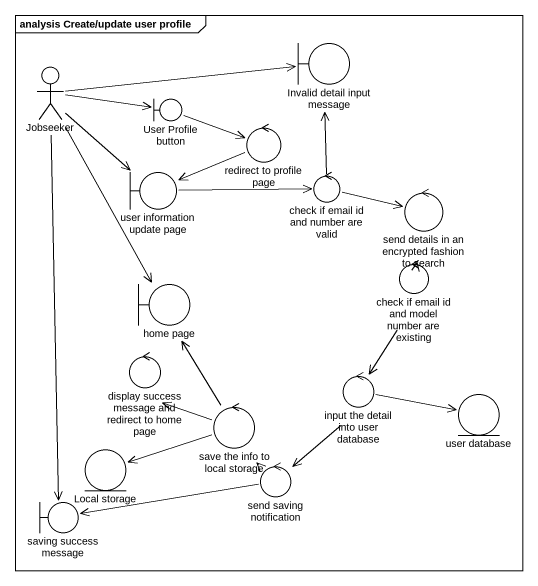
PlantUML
@startuml
mainframe analysis Create/update user profile
actor Jobseeker
boundary "Invalid detail input message" as Invalid_detail_input_message
boundary "User Profile button" as User_Profile_button
control "redirect to profile page" as redirect_to_profile_page
boundary "user information update page" as user_information_update_page
control "check if email id and number are valid" as check_if_email_id_and
control "send details in an encrypted fashion to search" as send_details_in_an
control "check if email id and model number are existing" as check_if_email_id_and_model
boundary "home page" as home_page
control "display success message and redirect to home page" as display_success_message_and
control "save the info to local storage" as save_the_info_to_local
control "input the detail into user database" as input_the_detail_into_user
entity "user database" as user_database
entity "Local storage" as Local_storage
control "send saving notification" as send_saving_notification
boundary "saving success message" as saving_success_message
Jobseeker -right-> Invalid_detail_input_message
Jobseeker -right-> User_Profile_button
Jobseeker --> user_information_update_page
Jobseeker --> home_page
Jobseeker --> saving_success_message
User_Profile_button -right-> redirect_to_profile_page
redirect_to_profile_page -left-> user_information_update_page
user_information_update_page -right-> check_if_email_id_and
check_if_email_id_and -up-> Invalid_detail_input_message
check_if_email_id_and -right-> send_details_in_an
send_details_in_an --> check_if_email_id_and_model
check_if_email_id_and_model --> input_the_detail_into_user
save_the_info_to_local -up-> home_page
save_the_info_to_local -left-> display_success_message_and
save_the_info_to_local -left-> Local_storage
input_the_detail_into_user -right-> user_database
input_the_detail_into_user --> send_saving_notification
send_saving_notification -up-> save_the_info_to_local
send_saving_notification -left-> saving_success_message
@enduml
